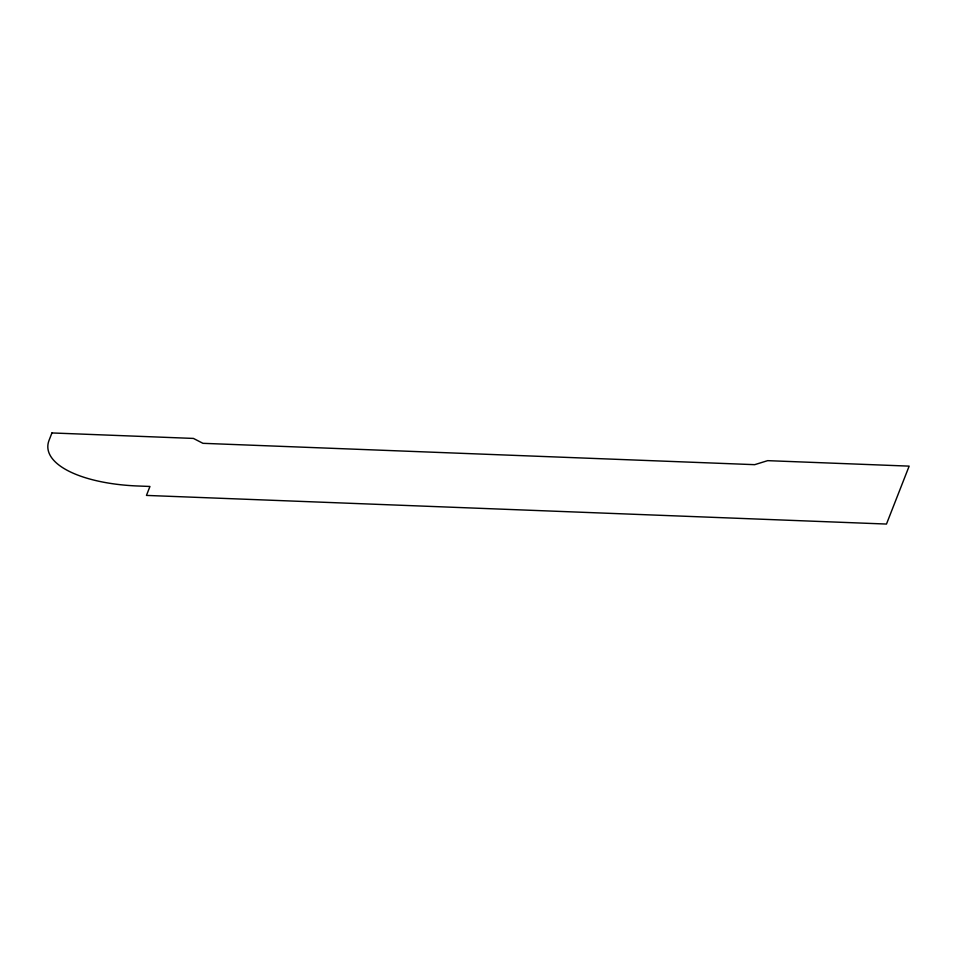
<?xml version="1.0" encoding="UTF-8"?>
<svg xmlns="http://www.w3.org/2000/svg" width="957" height="957" viewBox="0 0 957 957"><rect width="100%" height="100%" fill="white"/><g stroke="black" fill="none" stroke-linecap="round" stroke-linejoin="round"><path stroke-width="1.44" d="M51.941 432.947L49.082 440.268A106.478 41.773 -1.5 0 0 136.779 485.953L149.95 486.467L146.457 495.415L886.481 524.053L909.15 466.131L767.67 460.652L754.666 464.671L202.944 443.318L193.434 438.426L51.941 432.947"/></g></svg>
